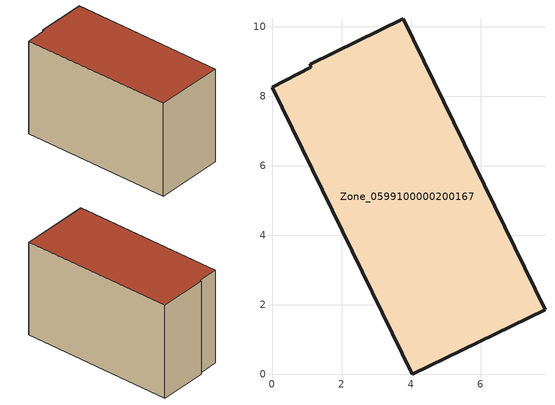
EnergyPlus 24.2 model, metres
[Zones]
Zone_0599100000200167
 floor ground (C_G): 1.1,8.92 3.78,10.23 7.85,1.86 4.04,0 0,8.26 1.12,8.84 z0
 wall outside (C_F): 0,8.26 4.04,0 7.85,1.86 3.78,10.23 1.1,8.92 1.12,8.84 0,8.26 z0:5.83
 roof outside (C_R): 3.78,10.23 1.1,8.92 1.12,8.84 0,8.26 4.04,0 7.85,1.86 z5.83
[BUILDING]
Pand.0599100000200167: North Axis=0; Terrain=City; Loads Convergence Tolerance Value=0.04; Temperature Convergence Tolerance Value=0.4; Solar Distribution=FullExterior; Maximum Number of Warmup Days=25; Minimum Number of Warmup Days=1
[Site:Location]
Rotterdam.The.Hague.AP_ZH_NLD Design_Conditions: Latitude=51.96; Longitude=4.45; Time Zone=1; Elevation=-4.5
[SITE:GROUNDTEMPERATURE:BUILDINGSURFACE]
18, 18, 18, 18, 18, 18, 18, 18, 18, 18, 18, 18
[MATERIAL] Thermal Absorptance=0.9; Solar Absorptance=0.7; Visible Absorptance=0.7
Name | Roughness | Thickness | Conductivity | Density | Specific Heat
G.TI.1946-1964 | MediumSmooth | 0.15 | 1 | 540 | 1210
F.TI.1946-1964 | Rough | 0.3 | 0.857143 | 1920 | 840
R.TI.1946-1964 | MediumRough | 0.2 | 0.277778 | 1500 | 1000
[CONSTRUCTION]
C_G: G.TI.1946-1964
C_F: F.TI.1946-1964
C_R: R.TI.1946-1964
[ZONE]
Zone_0599100000200167: Type=1; Multiplier=1; Ceiling Height=Autocalculate; Volume=Autocalculate; Floor Area=autocalculate; Part of Total Floor Area=Yes
[ZONEINFILTRATION:DESIGNFLOWRATE]
Infil_Zone_0599100000200167: Zone or ZoneList or Space or SpaceList=Zone_0599100000200167; Schedule=AlwaysOn; Design Flow Rate Calculation Method=Flow/Area; Flow Rate per Floor Area=0.003; Constant Term Coefficient=1; Temperature Term Coefficient=0; Velocity Term Coefficient=0; Velocity Squared Term Coefficient=0
[HVACTEMPLATE:ZONE:IDEALLOADSAIRSYSTEM]
Zone_0599100000200167: Maximum Heating Supply Air Temperature=50; Minimum Cooling Supply Air Temperature=13; Maximum Heating Supply Air Humidity Ratio=0.0156; Minimum Cooling Supply Air Humidity Ratio=0.0077; Heating Limit=NoLimit; Cooling Limit=NoLimit; Dehumidification Control Type=ConstantSensibleHeatRatio; Cooling Sensible Heat Ratio=0.7; Dehumidification Setpoint=60; Humidification Control Type=None; Humidification Setpoint=30; Outdoor Air Method=None; Outdoor Air Flow Rate per Person=0.00944; Outdoor Air Flow Rate per Zone Floor Area=0; Outdoor Air Flow Rate per Zone=0; Demand Controlled Ventilation Type=None; Outdoor Air Economizer Type=NoEconomizer; Heat Recovery Type=None; Sensible Heat Recovery Effectiveness=0.7; Latent Heat Recovery Effectiveness=0.65
[ZONECONTROL:THERMOSTAT]
ThermostatControl_Zone_0599100000200167: Zone or ZoneList=Zone_0599100000200167; Control Type Schedule=DualSetpointControlType; Control 1=Thermostat_Zone_0599100000200167; Temperature Difference Between Cutout And Setpoint=0
[THERMOSTATSETPOINT:DUALSETPOINT]
Thermostat_Zone_0599100000200167: Heating Setpoint Temperature Schedule=HeatingSetpoint_Zone_0599100000200167; Cooling Setpoint Temperature Schedule=CoolingSetpoint_Zone_0599100000200167
[SCHEDULE:COMPACT]
HeatingSetpoint_Zone_0599100000200167: Through: 12/31, For: AllDays, Until: 24:00, 21
CoolingSetpoint_Zone_0599100000200167: Through: 12/31, For: AllDays, Until: 24:00, 24
DualSetpointControlType: Through: 12/31, For: AllDays, Until: 24:00, 4
AlwaysOn: Through: 12/31, For: AllDays, Until: 24:00, 1
